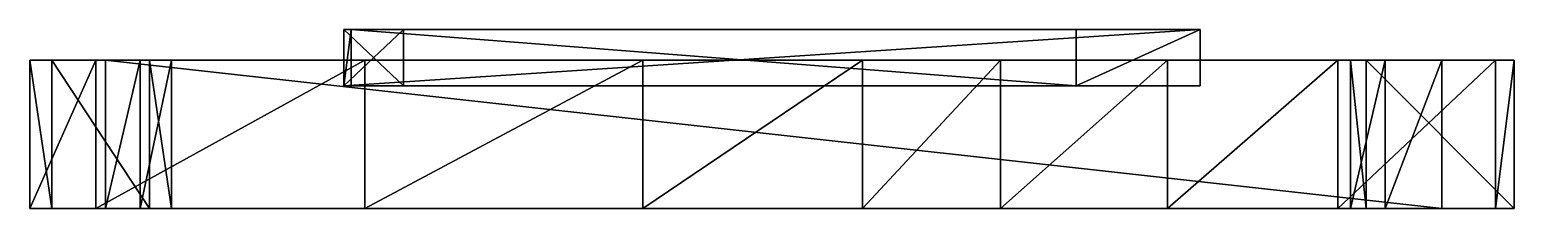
# Model space of a CAD drawing. Extents: x -99 to 99, y 0 to 24.
import ezdxf

# ---------------------------------------------------------------- set-up
doc = ezdxf.new("R2010")
doc.units = 0
doc.layers.add('breadJam', color=250, linetype='CONTINUOUS')
doc.layers.add('jam', color=250, linetype='CONTINUOUS')

msp = doc.modelspace()

# ---------------------------------------------------------------- meshes
at = {"layer": 'breadJam'}
mesh = msp.add_polyface(dxfattribs=at)
corners = [(-88.568748, 0, -88.176832), (-83.962335, 0, -31.04418), (-79.774688, 0, 14.822878), (-82.706041, 0, 47.010288), (-95.687749, 0, 55.459483), (-98.619102, 0, 77.185984), (-89.841464, 0, 99.314828), (-54.115082, 0, 108.166366), (-17.173461, 0, 95.693744), (12.033329, 0, 71.150845), (30.360445, 0, 85.635179), (52.554978, 0, 99.717171), (75.168275, 0, 101.326541), (96.106514, 0, 88.049235), (98.619102, 0, 57.068853), (78.937158, 0, 34.135324), (76.843334, 0, 9.994767), (81.449747, 0, -55.184737), (88.987513, 0, -88.176832), (-88.568748, 19.711769, -88.176832), (-83.962335, 19.711769, -31.04418), (-79.774688, 19.711769, 14.822878), (-82.706041, 19.711769, 47.010288), (-95.687749, 19.711769, 55.459483), (-98.619102, 19.711769, 77.185984), (-89.841464, 19.711769, 99.314828), (-54.115082, 19.711769, 108.166366), (-17.173461, 19.711769, 95.693744), (12.033329, 19.711769, 71.150845), (30.360445, 19.711769, 85.635179), (52.554978, 19.711769, 99.717171), (75.168275, 19.711769, 101.326541), (96.106514, 19.711769, 88.049235), (98.619102, 19.711769, 57.068853), (78.937158, 19.711769, 34.135324), (76.843334, 19.711769, 9.994767), (81.449747, 19.711769, -55.184737), (88.987513, 19.711769, -88.176832), (-88.568748, 0, -88.176832), (-83.962335, 0, -31.04418), (-79.774688, 0, 14.822878), (-82.706041, 0, 47.010288), (-95.687749, 0, 55.459483), (-98.619102, 0, 77.185984), (-89.841464, 0, 99.314828), (-54.115082, 0, 108.166366), (-17.173461, 0, 95.693744), (12.033329, 0, 71.150845), (30.360445, 0, 85.635179), (52.554978, 0, 99.717171), (75.168275, 0, 101.326541), (96.106514, 0, 88.049235), (98.619102, 0, 57.068853), (78.937158, 0, 34.135324), (76.843334, 0, 9.994767), (81.449747, 0, -55.184737), (88.987513, 0, -88.176832), (-88.568748, 19.711769, -88.176832), (-83.962335, 19.711769, -31.04418), (-79.774688, 19.711769, 14.822878), (-82.706041, 19.711769, 47.010288), (-95.687749, 19.711769, 55.459483), (-98.619102, 19.711769, 77.185984), (-89.841464, 19.711769, 99.314828), (-54.115082, 19.711769, 108.166366), (-17.173461, 19.711769, 95.693744), (12.033329, 19.711769, 71.150845), (30.360445, 19.711769, 85.635179), (52.554978, 19.711769, 99.717171), (75.168275, 19.711769, 101.326541), (96.106514, 19.711769, 88.049235), (98.619102, 19.711769, 57.068853), (78.937158, 19.711769, 34.135324), (76.843334, 19.711769, 9.994767), (81.449747, 19.711769, -55.184737), (88.987513, 19.711769, -88.176832), (0, 9.972904, -88.454596), (0, 9.972904, -88.454596), (0, 9.972904, -88.454596), (0, 9.972904, -88.454596), (0, 9.972904, -88.454596), (0, 9.972904, -88.454596), (0, 9.972904, -88.454596), (0, 9.972904, -88.454596), (0, 9.972904, -88.454596), (0, 9.972904, -88.454596), (0, 9.972904, -88.454596), (0, 9.972904, -88.454596), (0, 9.972904, -88.454596), (0, 9.972904, -88.454596), (0, 9.972904, -88.454596), (0, 9.972904, -88.454596), (0, 9.972904, -88.454596), (0, 9.972904, -88.454596), (0, 9.972904, -88.454596), (-70.793252, 0, -71.776832), (-67.622364, 0, -32.448776), (-63.306648, 0, 14.821014), (-67.094889, 0, 56.417395), (-80.440304, 0, 65.103311), (-81.792717, 0, 75.127075), (-77.707865, 0, 85.425181), (-54.821749, 0, 91.095425), (-25.353471, 0, 81.146033), (11.715646, 0, 49.996303), (39.863375, 0, 72.242089), (57.846956, 0, 83.652316), (70.9461, 0, 84.584571), (80.420936, 0, 78.576411), (81.719929, 0, 62.559738), (63.054577, 0, 40.810748), (60.39315, 0, 10.126065), (65.179785, 0, -57.603543), (68.417983, 0, -71.776832), (-70.793252, 19.711769, -71.776832), (68.417983, 19.711769, -71.776832), (65.179785, 19.711769, -57.603543), (60.39315, 19.711769, 10.126065), (63.054577, 19.711769, 40.810748), (81.719929, 19.711769, 62.559738), (80.420936, 19.711769, 78.576411), (70.9461, 19.711769, 84.584571), (57.846956, 19.711769, 83.652316), (39.863375, 19.711769, 72.242089), (11.715646, 19.711769, 49.996303), (-25.353471, 19.711769, 81.146033), (-54.821749, 19.711769, 91.095425), (-77.707865, 19.711769, 85.425181), (-81.792717, 19.711769, 75.127075), (-80.440304, 19.711769, 65.103311), (-67.094889, 19.711769, 56.417395), (-63.306648, 19.711769, 14.821014), (-67.622364, 19.711769, -32.448776)]
mesh.append_faces([[corners[k] for k in face] for face in [(0, 19, 20), (1, 20, 21), (2, 21, 22), (3, 22, 23), (4, 23, 24), (5, 24, 25), (6, 25, 26), (7, 26, 27), (8, 27, 28), (9, 28, 29), (10, 29, 30), (11, 30, 31), (12, 31, 32), (13, 32, 33), (14, 33, 34), (15, 34, 35), (16, 35, 36), (17, 36, 37), (18, 37, 19), (96, 97, 104), (38, 95, 113), (96, 104, 111), (39, 96, 95), (40, 97, 96), (104, 97, 98), (104, 105, 110), (110, 105, 106), (102, 103, 98), (41, 98, 97), (95, 96, 112), (109, 106, 107), (42, 99, 98), (98, 99, 100), (43, 100, 99), (44, 101, 100), (45, 102, 101), (132, 116, 117), (124, 117, 118), (46, 103, 102), (118, 119, 122), (47, 104, 103), (48, 105, 104), (119, 120, 121), (130, 125, 126), (130, 127, 128), (124, 125, 130), (124, 131, 132), (114, 115, 116), (49, 106, 105), (50, 107, 106), (51, 108, 107), (52, 109, 108), (53, 110, 109), (54, 111, 110), (55, 112, 111), (56, 113, 112), (57, 114, 132), (75, 115, 114), (74, 116, 115), (73, 117, 116), (72, 118, 117), (71, 119, 118), (70, 120, 119), (69, 121, 120), (68, 122, 121), (67, 123, 122), (66, 124, 123), (65, 125, 124), (64, 126, 125), (63, 127, 126), (62, 128, 127), (61, 129, 128), (60, 130, 129), (59, 131, 130), (58, 132, 131), (0, 20, 1), (1, 21, 2), (2, 22, 3), (3, 23, 4), (4, 24, 5), (5, 25, 6), (6, 26, 7), (7, 27, 8), (8, 28, 9), (9, 29, 10), (10, 30, 11), (11, 31, 12), (12, 32, 13), (13, 33, 14), (14, 34, 15), (15, 35, 16), (16, 36, 17), (17, 37, 18), (18, 19, 0), (38, 113, 56), (96, 111, 112), (39, 95, 38), (40, 96, 39), (104, 98, 103), (104, 110, 111), (110, 106, 109), (102, 98, 101), (41, 97, 40), (95, 112, 113), (109, 107, 108), (42, 98, 41), (98, 100, 101), (43, 99, 42), (44, 100, 43), (45, 101, 44), (132, 117, 124), (124, 118, 123), (46, 102, 45), (118, 122, 123), (47, 103, 46), (48, 104, 47), (119, 121, 122), (130, 126, 127), (130, 128, 129), (124, 130, 131), (114, 116, 132), (49, 105, 48), (50, 106, 49), (51, 107, 50), (52, 108, 51), (53, 109, 52), (54, 110, 53), (55, 111, 54), (56, 112, 55), (57, 132, 58), (75, 114, 57), (74, 115, 75), (73, 116, 74), (72, 117, 73), (71, 118, 72), (70, 119, 71), (69, 120, 70), (68, 121, 69), (67, 122, 68), (66, 123, 67), (65, 124, 66), (64, 125, 65), (63, 126, 64), (62, 127, 63), (61, 128, 62), (60, 129, 61), (59, 130, 60), (58, 131, 59)]])
at = {"layer": 'jam'}
mesh = msp.add_polyface(dxfattribs=at)
corners = [(-56.884554, 16.295702, 54.31122), (-56.884554, 23.781926, 54.31122), (56.884554, 16.295702, 54.31122), (56.884554, 23.781926, 54.31122), (40.407808, 16.295702, -56.116788), (40.407808, 23.781926, -56.116788), (-55.912212, 16.295702, -38.069592), (-55.912212, 23.781926, -38.069592), (-56.884554, 16.295702), (-56.884554, 23.781926), (56.884554, 16.295702), (56.884554, 23.781926), (-48.939044, 16.295702, 35.826214), (-48.939044, 23.781926, 35.826214), (56.884554, 16.295702, 35.826214), (56.884554, 23.781926, 35.826214)]
mesh.append_faces([[corners[k] for k in face] for face in [(0, 1, 3), (11, 5, 4), (4, 5, 7), (13, 1, 0), (1, 13, 15), (6, 8, 10), (10, 14, 15), (8, 6, 7), (9, 7, 5), (8, 12, 14), (12, 8, 9), (13, 9, 11), (14, 2, 3), (12, 0, 2), (0, 3, 2), (11, 4, 10), (4, 7, 6), (13, 0, 12), (1, 15, 3), (6, 10, 4), (10, 15, 11), (8, 7, 9), (9, 5, 11), (8, 14, 10), (12, 9, 13), (13, 11, 15), (14, 3, 15), (12, 2, 14)]])

doc.saveas('drawing.dxf')
